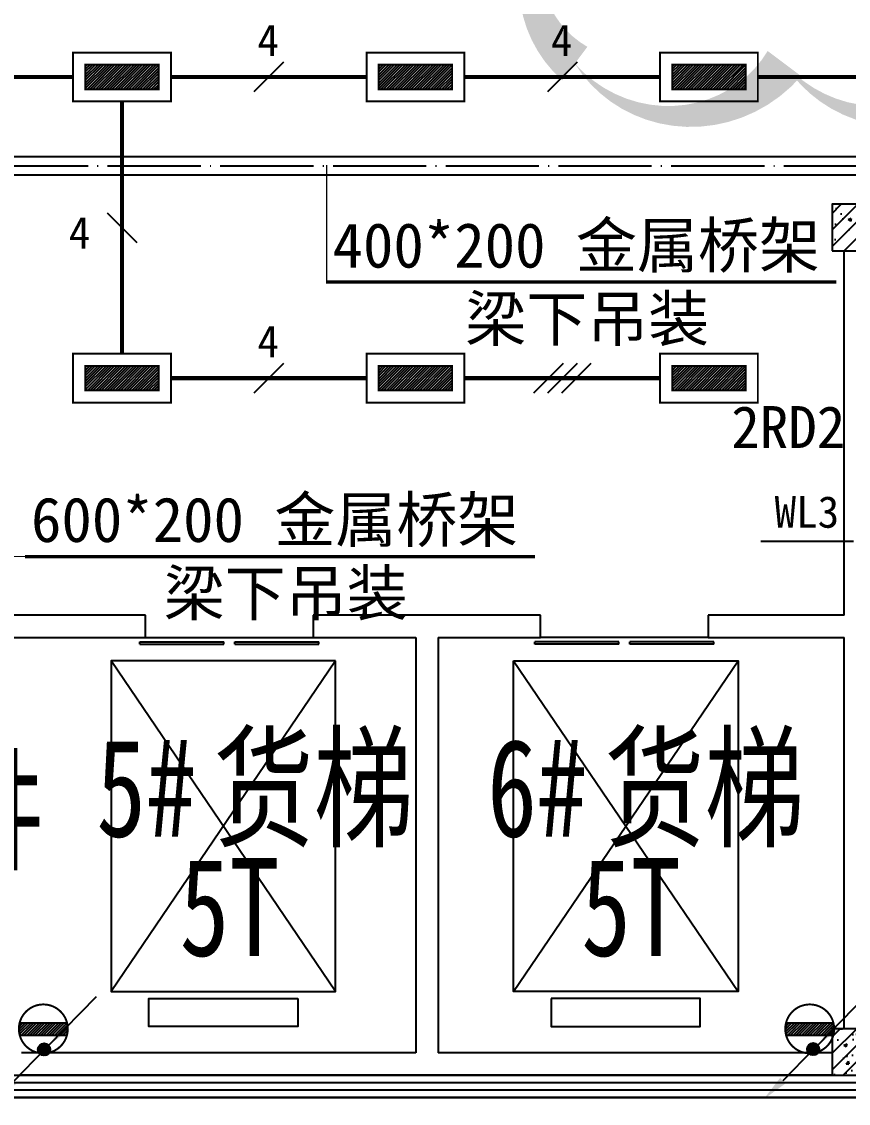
# Model space of a CAD drawing. Header units: millimetres. Extents: x -633009578 to 5705885, y -633235091 to 2571734.
# Drawn here: x 2883270 to 2892144, y 1855698 to 1867311 of the extents above; entities that cross this region are included whole.
import ezdxf

# ---------------------------------------------------------------- set-up
doc = ezdxf.new("R2010")
doc.units = ezdxf.units.MM
doc.header["$LTSCALE"] = 1000
doc.header["$MEASUREMENT"] = 0
doc.linetypes.add('DOTE', pattern=[2.4200000000000004, 2, -0.2, 0.02, -0.2])
doc.layers.get('0').update_dxf_attribs({"color": 9})
for name, color, linetype in [('3T_WOOD', 21, 'Continuous'), ('A-COLUM(柱)', 255, 'Continuous'), ('A-DOOR(门）', 4, 'Continuous'), ('A-F-AREA(计算)', 5, 'Continuous'), ('A-STAR(楼梯)', 51, 'Continuous'), ('A-TEXT(房间)', 243, 'Continuous'), ('A-WALL(墙)', 255, 'Continuous'), ('A-WINDOW（窗）', 4, 'Continuous'), ('DIM_MODI', 6, 'Continuous'), ('电-弱电平面-箭头', 3, 'Continuous'), ('电-强电平面-标注', 3, 'Continuous'), ('电-强电平面-线缆', 3, 'Continuous'), ('电-桥架', 4, 'Continuous'), ('设备-照明', 3, 'Continuous'), ('设备-箱柜', 3, 'Continuous')]:
    doc.layers.add(name, color=color, linetype=linetype)
doc.styles.add('_TCH', font='simhei.ttf', dxfattribs={"width": 0.75, "bigfont": 'hztxt.shx'})
doc.styles.add('ELEC-DIM', font='simhei.ttf')
doc.styles.add('IDQSTYLE', font='simhei.ttf', dxfattribs={"width": 0.707, "bigfont": 'hztxt.shx'})

# ---------------------------------------------------------------- blocks, each defined once
blk = doc.blocks.new('$DORLIB2D$00000127')
at = {"color": 0}
for points in [[(-0.5333333333328483, 0.7948983154366971), (-0.5333333333328483, 0.690405644187237)], [(-0.03333333333284827, 0.7948983154366971), (-0.5333333333328483, 0.7948983154366971)], [(-0.03333333333284827, 0.7948983154366971), (-0.03333333333284827, 0.690405644187237)], [(0.5333333333328483, 0.7948983154366971), (0.03333333333284827, 0.7948983154366971)], [(0.03333333333284827, 0.7948983154366971), (0.03333333333284827, 0.690405644187237)], [(0.5333333333328483, 0.7948983154366971), (0.5333333333328483, 0.690405644187237)], [(-0.03333333333284827, 0.690405644187237), (-0.5333333333328483, 0.690405644187237)], [(0.5333333333328483, 0.690405644187237), (0.03333333333284827, 0.690405644187237)], [(0.5, 0.4999999999999858), (-0.5, 0.4999999999999858)]]:
    blk.add_lwpolyline(points, dxfattribs=at)
blk = doc.blocks.new('$TCHSYS$WIN2D')
for p, q in [((-0.5, 0.5), (0.5, 0.5)), ((0.5, 0.1666666666666666), (-0.5, 0.1666666666666666)), ((0.5, -0.1666666666666667), (-0.5, -0.1666666666666667)), ((-0.4999999999999999, -0.5), (0.5, -0.5))]:
    blk.add_line(p, q)
blk = doc.blocks.new('_FZH')
h = blk.add_hatch()
h.set_pattern_fill('钢筋混凝土', color=256, scale=0.1, style=0)
h.set_pattern_definition([(45, (0, 0), (-0.1767766952966369, 0.1767766952966369), []), (50, (0, 0), (0.7172601826007535, -0.06275213498259512), [0.07500000000000001, -0.8250000000000001]), (355, (0, 0), (-0.138751333613, 0.7521921337000119), [0.06, -0.66]), (100.4514, (0.05977168000000001, -0.00522934), (0.5785093817140216, 0.6894395420609536), [0.06374019, -0.701142112]), (46.1842, (0, 0.2), (1.067241048625645, -0.1655190143290181), [0.1125, -1.2375]), (96.6356, (0.088936745, 0.186206693), (0.9346627055487033, 0.9741178709004418), [0.095610288, -1.051713]), (351.1842, (0, 0.2), (0.9346619451336272, 0.9741186009253247), [0.09000000000000001, -0.9900000000000001]), (21, (0.1, 0.15), (0.5969070521184617, -0.4026188906653388), [0.07500000000000001, -0.8250000000000001]), (326, (0.1, 0.15), (0.2433153319215824, 0.7251500450468529), [0.06, -0.66]), (71.4514, (0.149742233, 0.116448394), (0.84022262858149, 0.3225304967099524), [0.06374019, -0.701142112]), (37.50000000000001, (0, 0), (0.01215985531729062, 0.3328938538313115), [0, -0.652, 0, -0.67, 0, -0.6625000000000001]), (7.499999999999999, (0, 0), (0.2630695374421486, 0.3944117118823603), [0, -0.382, 0, -0.637, 0, -0.2525]), (-32.5, (-0.223, 0), (0.533822436172409, -0.02255487173437976), [0, -0.25, 0, -0.78, 0, -1.035]), (-42.5, (-0.323, 0), (0.5831861693423862, 0.1001049823323177), [0, -0.325, 0, -0.518, 0, -0.735])])
h.paths.add_polyline_path([(-0.5, -0.5), (0.5, -0.5), (0.5, 0.5), (-0.5, 0.5)])
blk.add_lwpolyline([(-0.5, -0.5), (0.5, -0.5), (0.5, 0.5), (-0.5, 0.5)], close=True)
blk = doc.blocks.new('9-3-1')
at = {"layer": 'A-F-AREA(计算)'}
blk.add_lwpolyline([(1121700.575826842, 1313862.080936), (1255980.575826842, 1313862.080936), (1255980.575826842, 1177782.080936), (1121700.575826842, 1177782.080936)], close=True, dxfattribs=at)
at = {"layer": 'A-STAR(楼梯)'}
for points in [[(1230760.598287778, 1182472.080893204), (1228350.598287778, 1182472.080893204), (1228350.598287778, 1178922.080893204), (1230760.598287778, 1178922.080893204)], [(1232670.598288078, 1182472.080893204), (1235080.598288078, 1182472.080893204), (1235080.598288078, 1178922.080893204), (1232670.598288078, 1178922.080893204)], [(1230355.598287778, 1178846.306055438), (1230355.598287778, 1178546.306055438), (1228755.598287778, 1178546.306055438), (1228755.598287778, 1178846.306055438)], [(1233075.598288078, 1178846.306055438), (1233075.598288078, 1178546.306055438), (1234675.598288078, 1178546.306055438), (1234675.598288078, 1178846.306055438)]]:
    blk.add_lwpolyline(points, close=True, dxfattribs=at)
for points in [[(1230760.598287778, 1178922.080893204), (1228350.598287778, 1182472.080893204)], [(1230760.598287778, 1182472.080893204), (1228350.598287778, 1178922.080893204)], [(1232670.598288078, 1178922.080893204), (1235080.598288078, 1182472.080893204)], [(1232670.598288078, 1182472.080893204), (1235080.598288078, 1178922.080893204)]]:
    blk.add_lwpolyline(points, dxfattribs=at)
at = {"layer": 'A-WALL(墙)'}
for p, q in [((1236220.598288296, 1182962.080893357), (1236220.598288339, 1186872.080887693)), ((1228720.598288221, 1182962.080893411), (1227260.598288222, 1182962.080893452)), ((1228720.598288219, 1182722.080893519), (1228720.598288221, 1182962.080893411)), ((1231740.598288331, 1182962.080893429), (1230520.598288221, 1182962.080893402)), ((1230520.598288221, 1182962.080893402), (1230520.598288218, 1182722.080893503)), ((1232960.598288221, 1182962.080893377), (1231740.598288331, 1182962.080893429)), ((1232960.598288219, 1182722.080893355), (1232960.598288221, 1182962.080893377)), ((1236220.598288296, 1182962.080893357), (1234760.598288221, 1182962.080893347)), ((1234760.598288221, 1182962.080893347), (1234760.598288219, 1182722.080893339)), ((1227260.598288345, 1182722.080893558), (1228720.598288219, 1182722.080893519)), ((1230520.598288218, 1182722.080893503), (1231620.598288373, 1182722.080893519)), ((1231620.598288373, 1182722.080893519), (1231620.598288373, 1178262.080887649)), ((1231860.598288247, 1182722.080893396), (1232960.598288219, 1182722.080893355)), ((1231860.598288247, 1182722.080893396), (1231860.598288247, 1178262.080887665)), ((1234760.598288219, 1182722.080893339), (1236220.5982883, 1182722.080893356)), ((1236220.598288325, 1178942.080892398), (1236220.5982883, 1182722.080893356)), ((1236220.598288823, 1178522.080887693), (1236220.598288325, 1178942.080892398)), ((1231620.598288373, 1178262.080887649), (1227390.598288553, 1178262.080887563)), ((1236090.598288553, 1178262.080887806), (1231860.598288247, 1178262.080887665)), ((1231740.598288333, 1178022.080887638), (1227390.598288553, 1178022.08088755)), ((1236090.598288553, 1178022.080887764), (1231740.598288333, 1178022.080887638))]:
    blk.add_line(p, q, dxfattribs=at)
at = {"layer": 'DIM_MODI', "color": 8}
blk.add_lwpolyline([(1233328.54338558, 1199198.935396159, 0, 450, 0.5), (1233328.54338558, 1196948.935396159, 0, 450, 0.5), (1233328.54338558, 1194098.935396159, 0, 450, 0.5), (1233328.54338558, 1192298.935396159, 0, 450, 0.5), (1233328.54338558, 1190798.935396159, 0, 450, 0.5), (1233328.54338558, 1188882.408848926, 0, 450, 0.5), (1235578.54338558, 1188882.408848926, 0, 450, 0.5), (1237828.54338558, 1188882.408848926, 0, 450, 0.5), (1240678.54338558, 1188882.408848926, 0, 450, 0.5), (1242628.54338558, 1188882.408848926, 0, 450, 0.5), (1246228.54338558, 1188882.408848926, 0, 450, 0.5), (1246656.012867695, 1188882.408848926, 0, 450, 0.5), (1246656.012867695, 1192482.408848926, 0, 450, 0.5), (1246656.012867695, 1193982.408848926, 0, 450, 0.5), (1246656.012867695, 1195932.408848926, 0, 450, 0.5), (1246656.012867695, 1199082.408848926, 0, 450, 0.5), (1246656.012867695, 1199198.935396159, 0, 450, 0.5), (1245156.012867695, 1199198.935396159, 0, 450, 0.5), (1242906.012867695, 1199198.935396159, 0, 450, 0.5), (1238856.012867695, 1199198.935396159, 0, 450, 0.5), (1237356.012867695, 1199198.935396159, 0, 450, 0.5)], format="xyseb", close=True, dxfattribs=at)
at = {"layer": 'A-COLUM(柱)', "xscale": 500, "yscale": 500, "zscale": 500}
for p in [(1236340.598288341, 1187122.080887664), (1236340.598288341, 1178272.080887664)]:
    blk.add_blockref('_FZH', p, dxfattribs=at)
at = {"layer": 'A-DOOR(门）', "extrusion": (0, 0, -1), "xscale": -1800, "yscale": 240, "zscale": 1800, "rotation": 180.0000000005162}
blk.add_blockref('$DORLIB2D$00000127', (-1229620.59828837, 1182842.080893449), dxfattribs=at)
at = {"layer": 'A-DOOR(门）', "xscale": -1800, "yscale": 240, "zscale": 1800, "rotation": 179.9999999994809}
blk.add_blockref('$DORLIB2D$00000127', (1233860.598288138, 1182842.08089341), dxfattribs=at)
at = {"layer": 'A-WINDOW（窗）', "xscale": -21999.98958747508, "yscale": 240, "zscale": 21999.98958747508, "rotation": 179.9999999999986}
blk.add_blockref('$TCHSYS$WIN2D', (1229340.593082176, 1177902.080887663), dxfattribs=at)
at = {"layer": 'A-TEXT(房间)', "style": '_TCH', "width": 0.75}
for s, p in [('货梯', (1229451.241923757, 1180582.937206614)), ('货梯', (1233647.13087577, 1180582.937206614)), ('5#', (1228191.241923757, 1180582.937206614)), ('6#', (1232387.13087577, 1180582.937206614)), ('电井', (1225495.380524802, 1180337.255551214)), ('5T', (1229085.258452542, 1179303.655933147)), ('5T', (1233396.159442913, 1179303.655933147))]:
    blk.add_text(s, height=1050, dxfattribs=at).set_placement(p)
blk = doc.blocks.new('*X353')
at = {"color": 0, "linetype": 'Continuous'}
for p, q in [((277.1059544658493, 221.9516255332986), (279.536990929048, 224.3826619964973)), ((277.1059544658493, 222.2344682457732), (279.2541482165735, 224.3826619964973)), ((277.1059544658493, 222.5173109582479), (278.9713055040988, 224.3826619964973)), ((277.1059544658493, 222.8001536707225), (278.6884627916242, 224.3826619964973)), ((277.1059544658493, 223.0829963831971), (278.4056200791496, 224.3826619964973)), ((277.1059544658493, 223.3658390956717), (278.122777366675, 224.3826619964973)), ((277.1059544658493, 223.6486818081463), (277.8399346542004, 224.3826619964973)), ((277.1059544658493, 223.9315245206209), (277.5570919417257, 224.3826619964973)), ((277.1059544658493, 224.2143672330955), (277.2742492292511, 224.3826619964973)), ((277.3198336415227, 221.8826619964973), (279.8198336415227, 224.3826619964973)), ((277.6026763539973, 221.8826619964973), (280.1026763539973, 224.3826619964973)), ((277.8855190664719, 221.8826619964973), (280.3855190664719, 224.3826619964973)), ((278.1683617789465, 221.8826619964973), (280.6683617789466, 224.3826619964973)), ((278.4512044914212, 221.8826619964973), (280.9512044914212, 224.3826619964973)), ((278.7340472038958, 221.8826619964973), (281.2340472038958, 224.3826619964973)), ((279.0168899163704, 221.8826619964973), (281.5168899163704, 224.3826619964973)), ((279.299732628845, 221.8826619964973), (281.799732628845, 224.3826619964973)), ((279.5825753413196, 221.8826619964973), (282.0825753413196, 224.3826619964973)), ((279.8654180537943, 221.8826619964973), (282.3654180537943, 224.3826619964973)), ((280.1482607662689, 221.8826619964973), (282.6482607662689, 224.3826619964973)), ((280.4311034787435, 221.8826619964973), (282.9311034787435, 224.3826619964973)), ((280.7139461912181, 221.8826619964973), (283.2139461912181, 224.3826619964973)), ((280.9967889036927, 221.8826619964973), (283.4967889036927, 224.3826619964973)), ((281.2796316161674, 221.8826619964973), (283.7796316161674, 224.3826619964973)), ((281.5624743286419, 221.8826619964973), (284.062474328642, 224.3826619964973)), ((281.8453170411166, 221.8826619964973), (284.3453170411166, 224.3826619964973)), ((282.1281597535912, 221.8826619964973), (284.6059544658494, 224.3604567087555)), ((282.4110024660658, 221.8826619964973), (284.6059544658494, 224.0776139962809)), ((282.6938451785405, 221.8826619964973), (284.6059544658494, 223.7947712838063)), ((282.976687891015, 221.8826619964973), (284.6059544658494, 223.5119285713317)), ((283.2595306034897, 221.8826619964973), (284.6059544658494, 223.229085858857)), ((283.5423733159643, 221.8826619964973), (284.6059544658494, 222.9462431463824)), ((283.8252160284389, 221.8826619964973), (284.6059544658494, 222.6634004339078)), ((284.1080587409135, 221.8826619964973), (284.6059544658494, 222.3805577214332)), ((284.3909014533882, 221.8826619964973), (284.6059544658494, 222.0977150089586))]:
    blk.add_line(p, q, dxfattribs=at)
blk = doc.blocks.new('HC000062')
at = {"color": 0, "linetype": 'Continuous', "const_width": 0.2}
for points in [[(-4.97662087547036, 2.499999999999943), (5.023379124529697, 2.499999999999943), (5.023379124529697, -2.500000000000057), (-4.97662087547036, -2.500000000000057), (-4.97662087547036, 2.499999999999943)], [(-3.72662087547036, 1.25), (-3.72662087547036, -1.250000000000057), (3.773379124529697, -1.250000000000057), (3.773379124529697, 1.25), (-3.72662087547036, 1.25)]]:
    blk.add_lwpolyline(points, dxfattribs=at)
at = {"color": 0, "linetype": 'Continuous'}
blk.add_blockref('*X353', (-280.8325753413197, -223.1326619964974), dxfattribs=at)
at = {"color": 0, "style": 'IDQSTYLE', "width": 0.7}
blk.add_attdef('PSFHATT', (7.023379124529697, -2.500000000000057), '', height=2.5, dxfattribs=at)
blk = doc.blocks.new('*X167')
at = {"color": 0, "linetype": 'Continuous'}
for p, q in [((282.1351194197267, 228.1121613370744), (282.788461359996, 228.7655032773438)), ((282.1375325831522, 227.8317317880253), (283.0713040724706, 228.7655032773438)), ((282.1645809804571, 228.4244656102795), (282.5056186475214, 228.7655032773438)), ((282.1803573023538, 227.5917137947523), (283.3541467849452, 228.7655032773438)), ((282.1940425411876, 228.7367698834846), (282.2227759350467, 228.7655032773438)), ((282.371306935727, 227.4998207156509), (283.6369894974198, 228.7655032773438)), ((282.6541496482016, 227.4998207156509), (283.9198322098945, 228.7655032773438)), ((282.9369923606762, 227.4998207156509), (284.2026749223691, 228.7655032773438)), ((283.2198350731508, 227.4998207156509), (284.4855176348437, 228.7655032773438)), ((283.5026777856254, 227.4998207156509), (284.7683603473183, 228.7655032773438)), ((283.7855204981, 227.4998207156509), (285.051203059793, 228.7655032773438)), ((284.0683632105747, 227.4998207156509), (285.3340457722675, 228.7655032773438)), ((284.3512059230493, 227.4998207156509), (285.6168884847422, 228.7655032773438)), ((284.6340486355239, 227.4998207156509), (285.8997311972168, 228.7655032773438)), ((284.9168913479985, 227.4998207156509), (286.1825739096914, 228.7655032773438)), ((285.1997340604731, 227.4998207156509), (286.4654166221661, 228.7655032773438)), ((285.4825767729478, 227.4998207156509), (286.7482593346406, 228.7655032773438)), ((285.7654194854224, 227.4998207156509), (287.0311020471153, 228.7655032773438)), ((286.048262197897, 227.4998207156509), (287.0747267816487, 228.5262852994026)), ((286.3311049103716, 227.4998207156509), (287.1101021841678, 228.278817989447)), ((286.6139476228462, 227.4998207156509), (287.0925480438297, 227.9784211366343)), ((286.8967903353209, 227.4998207156509), (287.058058273935, 227.6610886542651))]:
    blk.add_line(p, q, dxfattribs=at)
blk = doc.blocks.new('HC000060')
at = {"color": 0, "linetype": 'Continuous'}
for p, q in [((-2.409201328935637, 0.632841280846435), (-2.487305495367423, -0.1950939787584502)), ((-2.409201328935637, 0.632841280846435), (2.434576153643775, 0.632841280846435)), ((2.512722873746839, 0.08616881272882893), (2.434576153643775, 0.632841280846435)), ((2.434576153643775, -0.6328412808464918), (2.512722873746839, 0.08616881272882893)), ((-2.487305495367423, -0.1950939787584502), (-2.409201328935637, -0.6328412808464918)), ((-2.409201328935637, -0.6328412808464918), (2.434576153643775, -0.6328412808464918))]:
    blk.add_line(p, q, dxfattribs=at)
at = {"color": 0, "linetype": 'Continuous', "const_width": 0.2}
blk.add_lwpolyline([(1.767766952966383, -1.76776695296644, 0.1989123673796617), (2.5, 0, 0.1989123673796613), (1.767766952966326, 1.767766952966326, 0.198912367379653), (5.688547235257176e-14, 2.499999999999943, 0.1989123673796647), (-1.767766952966326, 1.767766952966327, 0.1989123673796613), (-2.5, 1.951292859901378e-16, 0.1989123673796761), (-1.767766952966326, -1.76776695296644, 0.1989123673796719), (5.605112457073696e-14, -2.500000000000057, 0.1989123673796541)], format="xyb", close=True, dxfattribs=at)
at = {"color": 0, "linetype": 'Continuous'}
blk.add_blockref('*X167', (-284.6059544658493, -228.1326619964973), dxfattribs=at)
at = {"color": 0, "style": 'IDQSTYLE', "width": 0.7}
blk.add_attdef('PSFHATT', (4.512722873746839, -2.500000010000057), '', height=2.5, dxfattribs=at)
blk = doc.blocks.new('*X25')
at = {"color": 0, "linetype": 'Continuous'}
for p, q in [((192.590110055903, 446.7242872143482), (193.9264208598343, 448.0605980182795)), ((192.6512440212146, 447.2096852483717), (193.4410228258108, 447.9994640529679)), ((192.666080612941, 446.3759937026742), (194.2747143715083, 447.9846274612416)), ((192.8122309321682, 446.0978799531896), (194.552828120993, 447.8384771420143)), ((193.0126674313866, 445.874052383696), (194.7766556904866, 447.6380406427959)), ((193.2651240367983, 445.7022449203958), (194.9484631537868, 447.3855840373842)), ((193.5780466605768, 445.5909034754624), (195.0598045987202, 447.0726614136058)), ((193.9838870800477, 445.5724798262212), (195.0782282479613, 446.6668209941349))]:
    blk.add_line(p, q, dxfattribs=at)
blk = doc.blocks.new('HC001444')
at = {"color": 0, "linetype": 'Continuous'}
for p, q in [((5.312014027897709, 5.362594416008807), (0.4698776614111466, 0.4121164681388052)), ((1.307398633798584e-12, -0.05776119327106244), (-3.105492900473507, -3.232738715067399))]:
    blk.add_line(p, q, dxfattribs=at)
for points in [[(2.301209466909763, 2.284423861441751, 0.8, 0, 0), (0.4698776614111466, 0.4121164681388052, 0, 0, 0)], [(-3.105492900473507, -3.232738715067399, 0.8, 0, 0), (-5.057392361377197, -5.119309791711203, 0, 0, 0)]]:
    blk.add_lwpolyline(points, format="xyseb", dxfattribs=at)
blk.add_circle((0, 0), 0.625, dxfattribs=at)
at = {"color": 0, "linetype": 'Continuous', "xscale": 0.5, "yscale": 0.5, "zscale": 0.5}
blk.add_blockref('*X25', (-96.91845018383214, -223.4069038532592), dxfattribs=at)
at = {"color": 0, "style": 'IDQSTYLE', "width": 0.7}
blk.add_attdef('PSFHATT', (7.312014027897709, -5.119309791711203), '', height=2.5, dxfattribs=at)

msp = doc.modelspace()

# ---------------------------------------------------------------- linework, layer by layer
at = {"layer": '电-强电平面-标注'}
for p, q in [((2886081.547865569, 1866875.362614851), (2885763.349814036, 1866557.164563317)), ((2889231.547865569, 1866875.362614851), (2888913.349814036, 1866557.164563317)), ((2884188.349814035, 1865258.695948194), (2884506.54786557, 1864940.497896661)), ((2886081.54786559, 1863642.029281525), (2885763.349814057, 1863323.83122999)), ((2889081.547865591, 1863642.029281524), (2888763.349814056, 1863323.831229991)), ((2889231.547865591, 1863642.029281524), (2888913.349814056, 1863323.831229991)), ((2889381.547865591, 1863642.029281524), (2889063.349814056, 1863323.831229991)), ((2892201, 1861731), (2891206.063291139, 1861731))]:
    msp.add_line(p, q, dxfattribs=at)
at = {"layer": '电-强电平面-线缆', "color": 1, "linetype": 'Continuous', "const_width": 45}
for points in [[(2881972.548839803, 1866716.263589084), (2883822.348839803, 1866716.263589084)], [(2884872.548839803, 1866716.263589084), (2886972.348839803, 1866716.263589084)], [(2888022.548839803, 1866716.263589084), (2890122.348839803, 1866716.263589084)], [(2891172.548839803, 1866716.263589084), (2893522.348839803, 1866716.263589084)], [(2884347.448839803, 1863745.430255771), (2884347.448839803, 1866453.763589084)], [(2884872.448839824, 1863482.930255757), (2886972.448839824, 1863482.930255757)], [(2888022.448839824, 1863482.930255757), (2890122.448839824, 1863482.930255757)]]:
    msp.add_lwpolyline(points, dxfattribs=at)
at = {"layer": '电-桥架', "color": 5, "linetype": 'DOTE', "ltscale": 0.5}
msp.add_line((2882982.499999882, 1865762.500007156), (2910815.5, 1865762.500007156), dxfattribs=at)
at = {"layer": '电-桥架', "ltscale": 0.5}
msp.add_lwpolyline([(2882982.499999882, 1865862.500007156), (2910815.5, 1865862.500007156), (2910815.5, 1865662.500007156), (2882982.499999883, 1865662.500007156)], dxfattribs=at)
at = {"layer": '设备-箱柜', "color": 6}
for points in [[(2886543.780695075, 1865772.5, 12, 12, 0), (2886543.780695075, 1864514.001676125, 12, 12, 0), (2886543.780695075, 1864514.001676125, 36, 36, 0), (2892015.724447415, 1864514.001676125, 36, 36, 0)], [(2882539.295772255, 1861568.501676125, 12, 12, 0), (2883306.780695075, 1861568.501676125, 12, 12, 0), (2883306.780695075, 1861568.501676125, 36, 36, 0), (2888778.724447415, 1861568.501676125, 36, 36, 0)]]:
    msp.add_lwpolyline(points, format="xyseb", dxfattribs=at)

# ---------------------------------------------------------------- block references
at = {"layer": '3T_WOOD'}
msp.add_blockref('9-3-1', (1655879.395743424, 677977.51603476), dxfattribs=at)
at = {"layer": '电-弱电平面-箭头', "color": 4, "xscale": 105, "yscale": 105, "zscale": 105}
for p in [(2883510.647745351, 1856277.767382285), (2891766.717543156, 1856281.307540901)]:
    msp.add_blockref('HC001444', p, dxfattribs=at)
at = {"layer": '设备-照明', "xscale": 105, "yscale": 105, "zscale": 105}
for name, p in [('HC000062', (2884344.994031727, 1866716.263589084)), ('HC000062', (2887494.994031727, 1866716.263589084)), ('HC000062', (2890644.994031727, 1866716.263589084)), ('HC000062', (2884344.994031727, 1863482.930255771)), ('HC000062', (2887494.994031727, 1863482.930255771)), ('HC000062', (2890644.994031727, 1863482.930255771)), ('HC000060', (2883502.895743391, 1856497.760931168)), ('HC000060', (2891729.395743391, 1856497.760931168))]:
    msp.add_blockref(name, p, dxfattribs=at)

# ---------------------------------------------------------------- texts
at = {"layer": '电-强电平面-标注', "style": 'ELEC-DIM'}
for s, height, p in [('4', 339.8734177215189, (2885800.929852459, 1866941.263589084)), ('4', 339.8734177215189, (2888950.929852459, 1866941.263589084)), ('4', 339.8734177215189, (2883775.929852461, 1864874.596922425)), ('4', 339.8734177215189, (2885800.92985248, 1863707.930255757)), ('2RD2', 450, (2890887, 1862733.5)), ('WL3', 339.8734177215189, (2891352.265822784, 1861877.202531646))]:
    msp.add_text(s, height=height, dxfattribs=at).set_placement(p)
at = {"layer": '设备-箱柜', "color": 6, "style": 'ELEC-DIM'}
for s, p in [('400*200 金属桥架', (2886607.610495922, 1864669.764800035)), ('梁下吊装', (2888032.075138368, 1863882.302250739)), ('600*200 金属桥架', (2883370.610495922, 1861724.264800035)), ('梁下吊装', (2884795.075138368, 1860936.802250739))]:
    msp.add_text(s, height=480, dxfattribs=at).set_placement(p)

doc.saveas('drawing.dxf')
